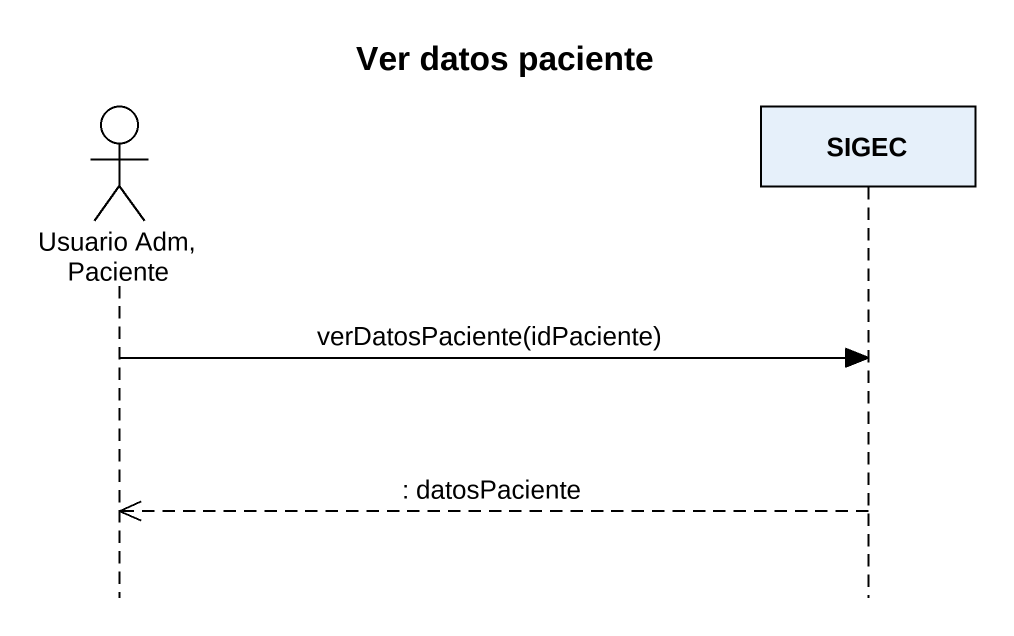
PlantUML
@startuml
title Ver datos paciente
hide footbox
actor "Usuario Adm, Paciente" as Usuario_Adm_Paciente
participant SIGEC

Usuario_Adm_Paciente -> SIGEC : verDatosPaciente(idPaciente)
SIGEC -->> Usuario_Adm_Paciente : : datosPaciente
@enduml
